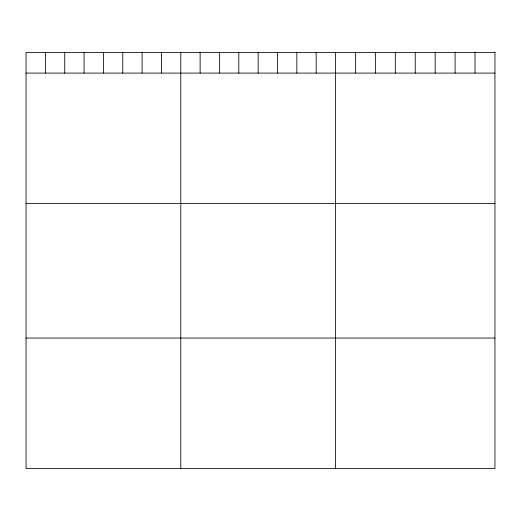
<?xml version="1.0" encoding="UTF-8"?>
<svg xmlns="http://www.w3.org/2000/svg" width="521" height="521" viewBox="0 0 521 521"><rect width="100%" height="100%" fill="white"/><g stroke="black" fill="none" stroke-linecap="round" stroke-linejoin="round"><path stroke-width="0.78" d="M26.05 73.096L494.95 73.096M26.05 203.6L494.95 203.6M26.05 338.051L494.95 338.051M475.022 52.445L475.022 73.096M455.093 52.445L455.093 73.096M435.165 52.445L435.165 73.096M415.237 52.445L415.237 73.096M395.309 52.445L395.309 73.096M375.38 52.445L375.38 73.096M355.452 52.445L355.452 73.096M335.524 52.445L335.524 468.555M316.182 52.445L316.182 73.096M296.84 52.445L296.84 73.096M277.498 52.445L277.498 73.096M258.155 52.445L258.155 73.096M238.813 52.445L238.813 73.096M219.471 52.445L219.471 73.096M200.129 52.445L200.129 73.096M180.787 52.445L180.787 468.555M161.445 52.445L161.445 73.096M142.103 52.445L142.103 73.096M122.761 52.445L122.761 73.096M103.419 52.445L103.419 73.096M84.076 52.445L84.076 73.096M64.734 52.445L64.734 73.096M45.392 52.445L45.392 73.096M494.95 52.445L26.05 52.445L26.05 468.555L494.95 468.555L494.95 52.445"/></g></svg>
